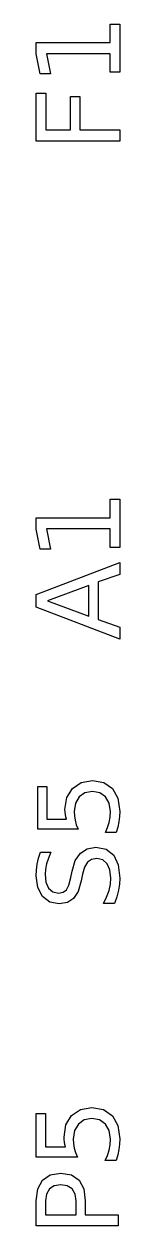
# Model space of a CAD drawing. Header units: millimetres. Extents: x -8 to 8, y -24.7 to -10.3.
# Drawn here: x -8 to -7, y -24.68 to -10.3 of the extents above.
import ezdxf

# ---------------------------------------------------------------- set-up
doc = ezdxf.new("R2010")
doc.units = ezdxf.units.MM

msp = doc.modelspace()

# ---------------------------------------------------------------- linework, layer by layer
at = {"layer": 'MARK'}
for points in [[(-7.114, -10.876), (-7.114, -10.655), (-7.877, -10.655), (-7.829, -10.895), (-7.952, -10.895), (-8, -10.656), (-8, -10.521), (-7.114, -10.521), (-7.114, -10.3), (-7, -10.3), (-7, -10.876), (-7.114, -10.876)], [(-8, -11.7), (-8, -11.126), (-7.886, -11.126), (-7.886, -11.565), (-7.591, -11.565), (-7.591, -11.168), (-7.477, -11.168), (-7.477, -11.565), (-7, -11.565), (-7, -11.7), (-8, -11.7)], [(-7.114, -16.561), (-7.114, -16.34), (-7.877, -16.34), (-7.829, -16.581), (-7.952, -16.581), (-8, -16.341), (-8, -16.206), (-7.114, -16.206), (-7.114, -15.985), (-7, -15.985), (-7, -16.561), (-7.114, -16.561)], [(-8, -17.277), (-8, -17.124), (-7, -16.743), (-7, -16.883), (-7.257, -16.974), (-7.257, -17.425), (-7, -17.516), (-7, -17.659), (-8, -17.277)], [(-7.867, -17.201), (-7.369, -17.384), (-7.369, -17.017), (-7.867, -17.201)], [(-7.983, -19.931), (-7.983, -19.42), (-7.873, -19.42), (-7.873, -19.812), (-7.637, -19.812), (-7.645, -19.784), (-7.651, -19.755), (-7.655, -19.727), (-7.656, -19.698), (-7.634, -19.554), (-7.567, -19.443), (-7.463, -19.372), (-7.328, -19.348), (-7.19, -19.373), (-7.086, -19.445), (-7.022, -19.562), (-7, -19.718), (-7.003, -19.78), (-7.01, -19.842), (-7.023, -19.906), (-7.041, -19.972), (-7.172, -19.972), (-7.145, -19.913), (-7.125, -19.852), (-7.114, -19.788), (-7.11, -19.721), (-7.125, -19.621), (-7.169, -19.544), (-7.238, -19.495), (-7.328, -19.479), (-7.418, -19.495), (-7.487, -19.544), (-7.531, -19.621), (-7.546, -19.721), (-7.543, -19.773), (-7.535, -19.825), (-7.52, -19.878), (-7.498, -19.931), (-7.983, -19.931)], [(-7.951, -20.206), (-7.824, -20.206), (-7.855, -20.278), (-7.877, -20.346), (-7.89, -20.411), (-7.894, -20.473), (-7.884, -20.567), (-7.853, -20.637), (-7.803, -20.681), (-7.735, -20.695), (-7.679, -20.686), (-7.639, -20.657), (-7.609, -20.601), (-7.586, -20.511), (-7.57, -20.433), (-7.532, -20.306), (-7.472, -20.217), (-7.39, -20.165), (-7.285, -20.148), (-7.162, -20.171), (-7.072, -20.242), (-7.018, -20.358), (-7, -20.517), (-7.004, -20.588), (-7.015, -20.663), (-7.035, -20.741), (-7.061, -20.822), (-7.196, -20.822), (-7.157, -20.744), (-7.128, -20.667), (-7.112, -20.591), (-7.106, -20.517), (-7.117, -20.418), (-7.15, -20.345), (-7.203, -20.299), (-7.275, -20.284), (-7.338, -20.295), (-7.386, -20.328), (-7.421, -20.385), (-7.446, -20.471), (-7.462, -20.55), (-7.499, -20.676), (-7.553, -20.761), (-7.627, -20.81), (-7.725, -20.826), (-7.839, -20.804), (-7.926, -20.736), (-7.982, -20.629), (-8, -20.488), (-7.997, -20.42), (-7.988, -20.35), (-7.972, -20.279), (-7.951, -20.206)], [(-8, -23.854), (-8, -23.333), (-7.888, -23.333), (-7.888, -23.732), (-7.648, -23.732), (-7.657, -23.703), (-7.663, -23.674), (-7.666, -23.645), (-7.667, -23.616), (-7.645, -23.469), (-7.577, -23.356), (-7.472, -23.284), (-7.334, -23.26), (-7.193, -23.285), (-7.088, -23.359), (-7.022, -23.478), (-7, -23.637), (-7.003, -23.699), (-7.011, -23.763), (-7.024, -23.828), (-7.042, -23.895), (-7.176, -23.895), (-7.147, -23.835), (-7.128, -23.773), (-7.116, -23.708), (-7.112, -23.64), (-7.127, -23.538), (-7.172, -23.46), (-7.242, -23.41), (-7.334, -23.393), (-7.426, -23.41), (-7.496, -23.46), (-7.541, -23.538), (-7.556, -23.64), (-7.553, -23.693), (-7.544, -23.746), (-7.529, -23.799), (-7.507, -23.854), (-8, -23.854)], [(-8, -24.678), (-8, -24.378), (-7.981, -24.234), (-7.925, -24.129), (-7.833, -24.066), (-7.707, -24.045), (-7.579, -24.066), (-7.487, -24.129), (-7.432, -24.234), (-7.413, -24.378), (-7.413, -24.545), (-7.019, -24.545), (-7.019, -24.678), (-8, -24.678)], [(-7.891, -24.545), (-7.522, -24.545), (-7.522, -24.378), (-7.534, -24.296), (-7.57, -24.235), (-7.628, -24.197), (-7.707, -24.185), (-7.785, -24.197), (-7.843, -24.235), (-7.879, -24.296), (-7.891, -24.378), (-7.891, -24.545)]]:
    msp.add_lwpolyline(points, close=True, dxfattribs=at)

doc.saveas('drawing.dxf')
